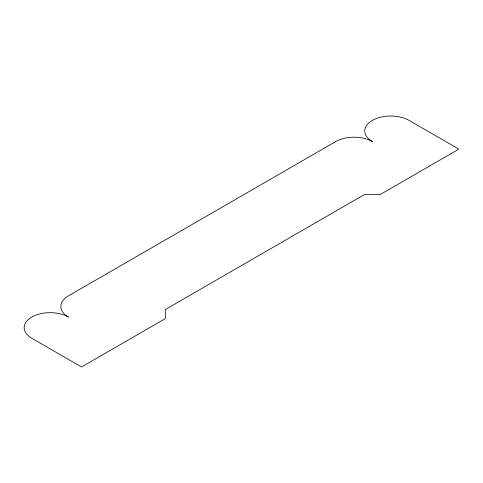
<?xml version="1.0" encoding="UTF-8"?>
<svg xmlns="http://www.w3.org/2000/svg" width="483" height="483" viewBox="0 0 483 483"><rect width="100%" height="100%" fill="white"/><g stroke="black" fill="none" stroke-linecap="round" stroke-linejoin="round"><path stroke-width="0.72" d="M335.697 141.579L68.429 295.886A25.937 14.973 0 0 0 68.429 317.065A25.937 14.973 0 0 0 31.745 317.065A25.937 14.973 0 0 0 31.745 338.245L81.53 366.983L165.379 318.575L165.379 309.5L364.52 194.528L380.242 194.528L458.85 149.144L409.065 120.4A25.937 14.973 0 0 0 372.381 120.4A25.937 14.973 0 0 0 372.381 141.579A25.937 14.973 0 0 0 335.697 141.579"/></g></svg>
